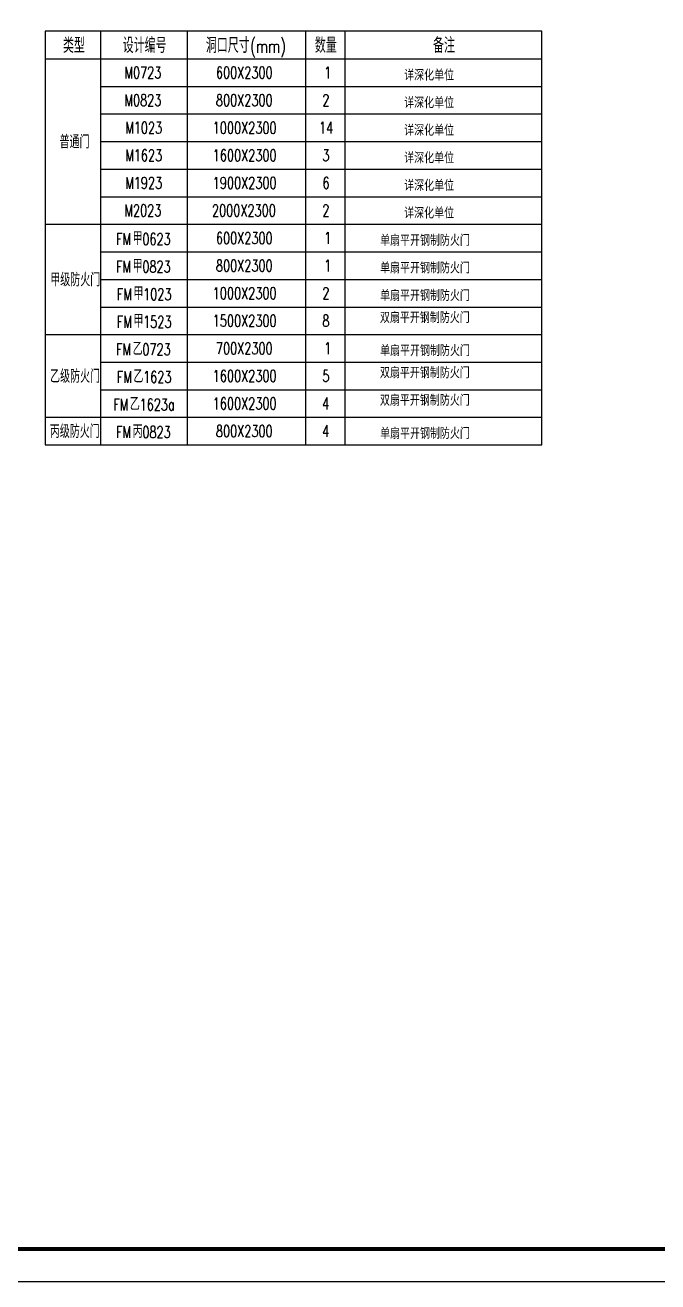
# Model space of a CAD drawing. Header units: millimetres. Extents: x 434053 to 1059003, y -2417481 to 936527.
# Drawn here: x 598690 to 608321, y -2416221 to -2397079 of the extents above; entities that cross this region are included whole.
import ezdxf

# ---------------------------------------------------------------- set-up
doc = ezdxf.new("R2010")
doc.units = ezdxf.units.MM
doc.header["$LTSCALE"] = 1000
doc.header["$MEASUREMENT"] = 0
doc.layers.add('A-ANNO-TABL', color=7, linetype='Continuous')
doc.layers.add('A-ANNO-TTLB', color=7, linetype='Continuous')
doc.styles.add('_TCH_WDTABLE', font='SIMPLEX', dxfattribs={"bigfont": 'GBCBIG'})

msp = doc.modelspace()

# ---------------------------------------------------------------- linework, layer by layer
at = {"layer": 'A-ANNO-TABL'}
msp.add_lwpolyline([(598995.7, -2403472.6), (606555.7, -2403472.6), (606555.7, -2397172.6), (598995.7, -2397172.6)], close=True, dxfattribs=at)
for points in [[(599835.7, -2397172.6), (599835.7, -2403472.6)], [(601155.7, -2397172.6), (601155.7, -2403472.6)], [(602955.7, -2397172.6), (602955.7, -2403472.6)], [(603555.7, -2397172.6), (603555.7, -2403472.6)], [(603555.7, -2397172.6), (603555.7, -2403472.6)], [(598995.7, -2397592.6), (606555.7, -2397592.6)], [(599835.7, -2398012.6), (606555.7, -2398012.6)], [(599835.7, -2398432.6), (606555.7, -2398432.6)], [(599835.7, -2398852.6), (606555.7, -2398852.6)], [(599835.7, -2399272.6), (606555.7, -2399272.6)], [(599835.7, -2399692.6), (606555.7, -2399692.6)], [(598995.7, -2400112.6), (606555.7, -2400112.6)], [(599835.7, -2400532.6), (606555.7, -2400532.6)], [(599835.7, -2400952.6), (606555.7, -2400952.6)], [(599835.7, -2401372.6), (606555.7, -2401372.6)], [(598995.7, -2401792.6), (606555.7, -2401792.6)], [(599835.7, -2402212.6), (606555.7, -2402212.6)], [(599835.7, -2402632.6), (606555.7, -2402632.6)], [(598995.7, -2403052.6), (606555.7, -2403052.6)]]:
    msp.add_lwpolyline(points, dxfattribs=at)
at = {"layer": 'A-ANNO-TTLB'}
msp.add_lwpolyline([(578800.9, -2416221.3), (578800.9, -2386521.3), (620850.9, -2386521.3), (620850.9, -2416221.3)], close=True, dxfattribs=at)
at = {"layer": 'A-ANNO-TTLB', "const_width": 60}
msp.add_lwpolyline([(580050.9, -2415721.3), (620350.9, -2415721.3), (620350.9, -2387021.3), (580050.9, -2387021.3)], close=True, dxfattribs=at)

# ---------------------------------------------------------------- texts
at = {"layer": 'A-ANNO-TABL', "style": '_TCH_WDTABLE'}
for s, height, p in [('类型', 231.49, (599265.1, -2397502.6)), ('设计编号', 231.49, (600175.3, -2397502.6)), ('洞口尺寸', 231.49, (601441, -2397502.6)), ('数量', 231.49, (603100, -2397502.6)), ('备注', 231.49, (604898.7, -2397502.6)), ('详深化单位', 168.79, (604458.9, -2397924.4)), ('详深化单位', 168.79, (604458.9, -2398344.4)), ('详深化单位', 168.79, (604458.9, -2398764.4)), ('普通门', 202.55, (599213.5, -2398957.6)), ('详深化单位', 168.79, (604458.9, -2399184.4)), ('详深化单位', 168.79, (604458.9, -2399604.4)), ('详深化单位', 168.79, (604458.9, -2400024.4)), ('甲', 202.6, (600326, -2400427.6)), ('单扇平开钢制防火门', 168.79, (604092.5, -2400441.1)), ('甲', 202.6, (600326, -2400847.6)), ('单扇平开钢制防火门', 168.79, (604092.5, -2400861.1)), ('甲级防火门', 202.55, (599072.8, -2401057.6)), ('甲', 202.6, (600338, -2401267.6)), ('单扇平开钢制防火门', 168.79, (604092.5, -2401281.1)), ('甲', 202.6, (600338, -2401687.6)), ('双扇平开钢制防火门', 168.79, (604090.7, -2401617.1)), ('乙', 202.6, (600326, -2402107.6)), ('单扇平开钢制防火门', 168.79, (604092.5, -2402121.1)), ('乙级防火门', 202.55, (599069.4, -2402527.6)), ('乙', 202.6, (600338, -2402527.6)), ('双扇平开钢制防火门', 168.79, (604090.7, -2402457.1)), ('双扇平开钢制防火门', 168.79, (604090.7, -2402877.1)), ('乙', 202.6, (600284, -2402947.6)), ('丙级防火门', 202.55, (599065, -2403367.6)), ('丙', 202.6, (600326, -2403367.6)), ('单扇平开钢制防火门', 168.79, (604092.5, -2403381.1))]:
    msp.add_text(s, height=height, dxfattribs=at).set_placement(p)
at = {"layer": 'A-ANNO-TABL', "style": '_TCH_WDTABLE', "width": 0.705882}
for s, height, p in [('(mm)', 204, (602115, -2397502.6)), ('M0723', 178.5, (600201.7, -2397891.8)), ('600X2300', 178.5, (601593.7, -2397891.8)), ('1', 178.5, (603240.7, -2397891.8)), ('M0823', 178.5, (600201.7, -2398311.8)), ('800X2300', 178.5, (601593.7, -2398311.8)), ('2', 178.5, (603213.7, -2398311.8)), ('M1023', 178.5, (600213.7, -2398731.8)), ('1000X2300', 178.5, (601545.7, -2398731.8)), ('14', 178.5, (603162.7, -2398731.8)), ('M1623', 178.5, (600213.7, -2399151.8)), ('1600X2300', 178.5, (601545.7, -2399151.8)), ('3', 178.5, (603213.7, -2399151.8)), ('M1923', 178.5, (600213.7, -2399571.8)), ('1900X2300', 178.5, (601545.7, -2399571.8)), ('6', 178.5, (603216.7, -2399571.8)), ('M2023', 178.5, (600201.7, -2399991.8)), ('2000X2300', 178.5, (601533.7, -2399991.8)), ('2', 178.5, (603213.7, -2399991.8)), ('600X2300', 178.5, (601593.7, -2400411.8)), ('1', 178.5, (603240.7, -2400411.8)), ('FM', 178.5, (600074, -2400427.6)), ('0623', 178.5, (600473.4, -2400427.6)), ('FM', 178.5, (600074, -2400847.6)), ('0823', 178.5, (600473.4, -2400847.6)), ('800X2300', 178.5, (601593.7, -2400831.8)), ('1', 178.5, (603240.7, -2400831.8)), ('FM', 178.5, (600086, -2401267.6)), ('1023', 178.5, (600485.4, -2401267.6)), ('1000X2300', 178.5, (601545.7, -2401251.8)), ('2', 178.5, (603213.7, -2401251.8)), ('FM', 178.5, (600086, -2401687.6)), ('1523', 178.5, (600485.4, -2401687.6)), ('1500X2300', 178.5, (601545.7, -2401671.8)), ('8', 178.5, (603213.7, -2401671.8)), ('FM', 178.5, (600074, -2402107.6)), ('0723', 178.5, (600473.4, -2402107.6)), ('700X2300', 178.5, (601593.7, -2402091.8)), ('1', 178.5, (603240.7, -2402091.8)), ('1600X2300', 178.5, (601545.7, -2402511.8)), ('5', 178.5, (603213.7, -2402511.8)), ('FM', 178.5, (600086, -2402527.6)), ('1623', 178.5, (600485.4, -2402527.6)), ('FM', 178.5, (600032, -2402947.6)), ('1623a', 178.5, (600431.4, -2402947.6)), ('1600X2300', 178.5, (601545.7, -2402931.8)), ('4', 178.5, (603210.7, -2402931.8)), ('FM', 178.5, (600074, -2403367.6)), ('0823', 178.5, (600473.4, -2403367.6)), ('800X2300', 178.5, (601593.7, -2403351.8)), ('4', 178.5, (603210.7, -2403351.8))]:
    msp.add_text(s, height=height, dxfattribs=at).set_placement(p)

doc.saveas('drawing.dxf')
